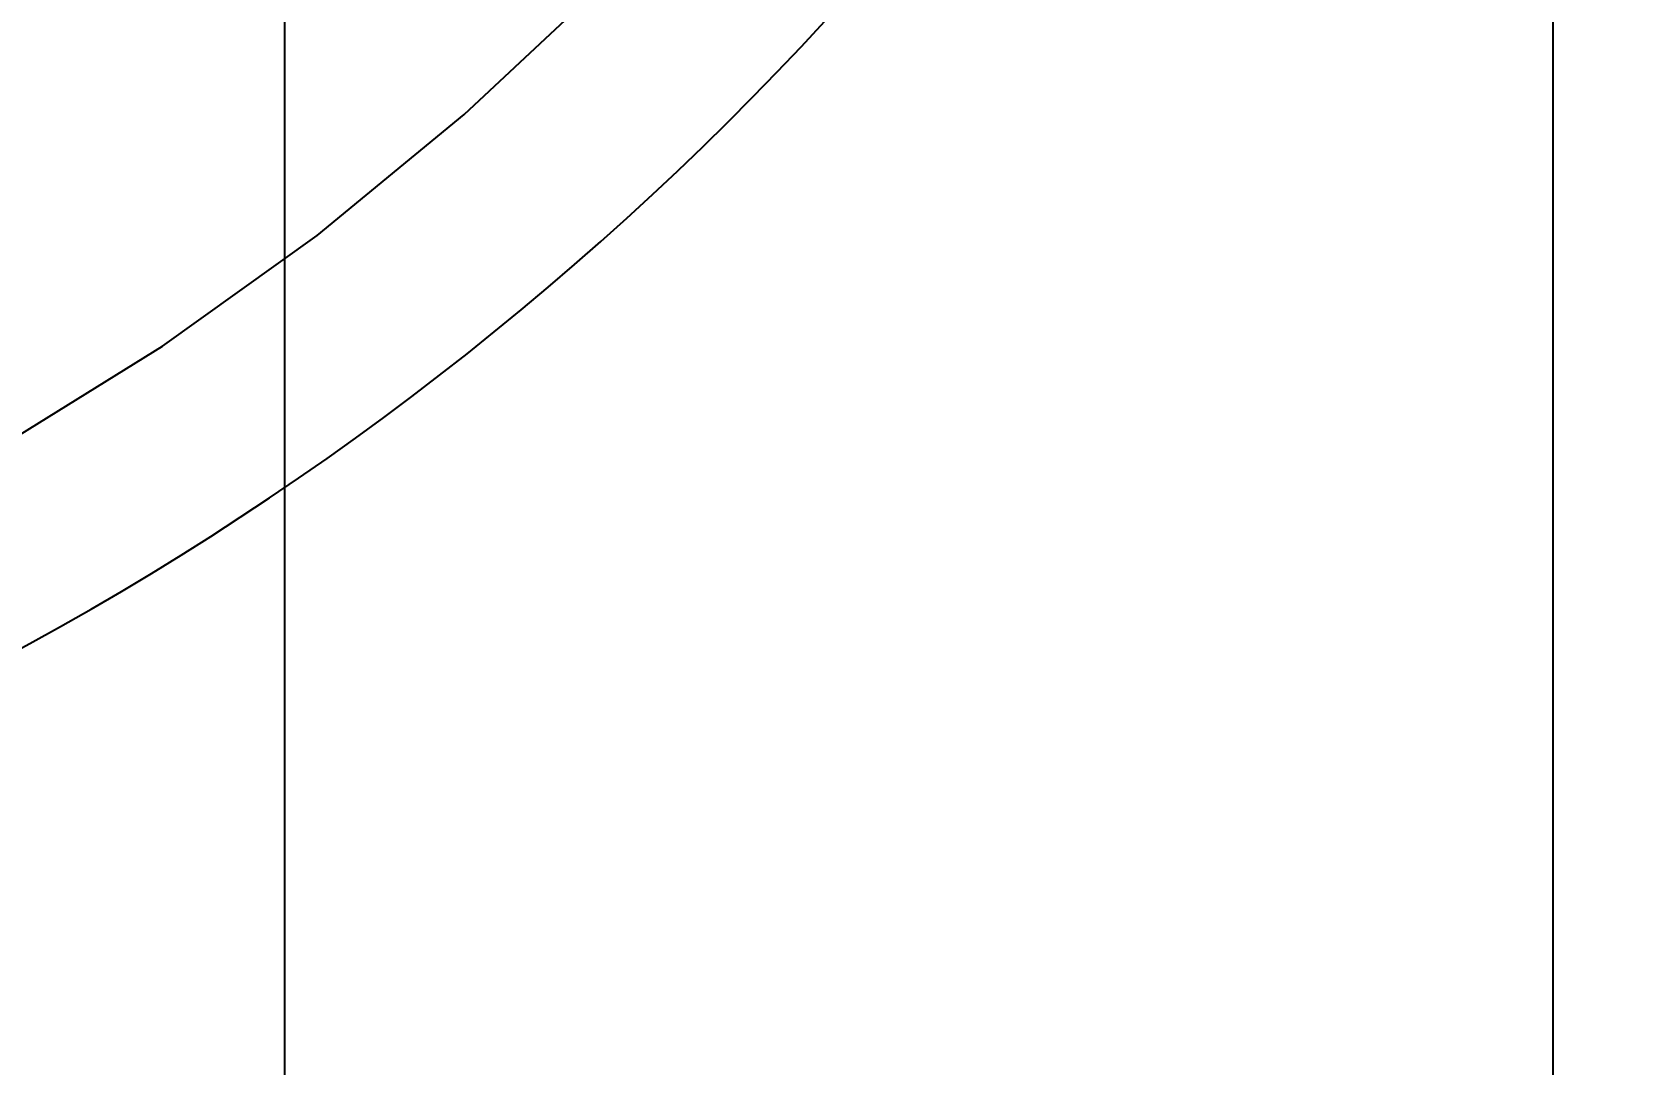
# Model space of a CAD drawing. Header units: millimetres. Extents: x -49 to 153, y -182 to -55.
# Drawn here: x 134.76 to 147.49, y -151.4 to -143.22 of the extents above; entities that cross this region are included whole.
import ezdxf

# ---------------------------------------------------------------- set-up
doc = ezdxf.new("R2010")
doc.units = ezdxf.units.MM
doc.header["$LTSCALE"] = 1.21
doc.header["$MEASUREMENT"] = 0
doc.header["$PDMODE"] = 3
doc.header["$PDSIZE"] = 0.3125
doc.layers.get('0').update_dxf_attribs({"linetype": 'CONTINUOUS'})
doc.layers.get('DEFPOINTS').update_dxf_attribs({"linetype": 'CONTINUOUS'})
doc.layers.add('Dim', color=3, linetype='CONTINUOUS', lineweight=25)
doc.styles.get("Standard").update_dxf_attribs({"font": 'txt', "width": 0.8})
doc.dimstyles.get("Standard").update_dxf_attribs({"dimtxt": 0.15625, "dimasz": 0.1875, "dimexe": 0.125, "dimexo": 0.0625, "dimgap": 0.09, "dimtad": 0, "dimtih": 1, "dimtoh": 1, "dimzin": 4, "dimdsep": 46, "dimtxsty": 'Standard', "dimblk": '_FILLED', "dimblk1": '_FILLED', "dimblk2": '_FILLED', "dimcen": 0.09, "dimazin": 1, "dimtp": 0.01, "dimtm": 0.01, "dimtfac": 1, "dimtofl": 0, "dimtmove": 0, "dimatfit": 3, "dimldrblk": '_FILLED', "dimfxl": 1, "dimtolj": 1, "dimtzin": 4, "dimarcsym": 0})

# ---------------------------------------------------------------- blocks, each defined once
blk = doc.blocks.new('_FILLED')
at = {"color": 0, "linetype": 'ByBlock'}
blk.add_solid([(0, 0), (-1, 0.1667), (-1, -0.1667)], dxfattribs=at)
blk = doc.blocks.new('*D74')
at = {"layer": 'DEFPOINTS', "color": 0}
for p in [(136.76, -141.274), (123.008, -153.44), (123.008, -161.376)]:
    blk.add_point(p, dxfattribs=at)
at = {"layer": 'Dim', "color": 0, "lineweight": -2}
for p, q in [((136.76, -141.337), (136.76, -161.501)), ((123.008, -153.503), (123.008, -161.501)), ((124.508, -161.376), (127.594, -161.376)), ((135.26, -161.376), (132.174, -161.376))]:
    blk.add_line(p, q, dxfattribs=at)
at = {"layer": 'Dim', "color": 0, "lineweight": -2, "xscale": 1.5, "yscale": 1.5, "zscale": 1.5, "rotation": 180}
blk.add_blockref('_FILLED', (123.008, -161.376), dxfattribs=at)
at = {"layer": 'Dim', "color": 0, "lineweight": -2, "xscale": 1.5, "yscale": 1.5, "zscale": 1.5}
blk.add_blockref('_FILLED', (136.76, -161.376), dxfattribs=at)
at = {"layer": 'Dim', "color": 0, "insert": (129.884, -161.376), "char_height": 1.5, "attachment_point": 5, "line_spacing_factor": 1.5}
blk.add_mtext('\\A1;13.75', dxfattribs=at)
blk = doc.blocks.new('*D78')
at = {"layer": 'DEFPOINTS', "color": 0}
for p in [(146.8, -131.067), (123.008, -153.378), (123.008, -165.007)]:
    blk.add_point(p, dxfattribs=at)
at = {"layer": 'Dim', "color": 0, "lineweight": -2}
for p, q in [((146.8, -131.13), (146.8, -165.132)), ((123.008, -153.44), (123.008, -165.132)), ((124.508, -165.007), (133.014, -165.007)), ((145.3, -165.007), (136.794, -165.007))]:
    blk.add_line(p, q, dxfattribs=at)
at = {"layer": 'Dim', "color": 0, "lineweight": -2, "xscale": 1.5, "yscale": 1.5, "zscale": 1.5, "rotation": 180}
blk.add_blockref('_FILLED', (123.008, -165.007), dxfattribs=at)
at = {"layer": 'Dim', "color": 0, "lineweight": -2, "xscale": 1.5, "yscale": 1.5, "zscale": 1.5}
blk.add_blockref('_FILLED', (146.8, -165.007), dxfattribs=at)
at = {"layer": 'Dim', "color": 0, "insert": (134.904, -165.007), "char_height": 1.5, "attachment_point": 5, "line_spacing_factor": 1.5}
blk.add_mtext('\\A1;23.8', dxfattribs=at)

msp = doc.modelspace()

# ---------------------------------------------------------------- linework, layer by layer
at = {"color": 7, "linetype": 'Continuous'}
for p, q in [((138.181, -143.874), (139.28, -142.845)), ((137.017, -144.83), (138.181, -143.874)), ((135.793, -145.707), (137.017, -144.83)), ((134.514, -146.502), (135.793, -145.707))]:
    msp.add_line(p, q, dxfattribs=at)
msp.add_arc((123.008, -126.574), 24.48, 100.9793, 79.0159, dxfattribs=at)

# ---------------------------------------------------------------- dimensions: what is measured, and where the dimension line sits
at = {"layer": 'Dim'}
for base, p1, p2, override, picture, middle in [((123.008, -165.007), (146.8, -131.067), (123.008, -153.378), {"dimtxt": 1.5, "dimasz": 1.5, "dimtih": 0, "dimtoh": 0, "dimdec": 1, "dimzin": 0, "dimcen": 0.198, "dimadec": 0, "dimazin": 0, "dimtp": 0, "dimtm": 0, "dimtdec": 4, "dimtzin": 0, "dimarcsym": 1}, '*D78', (134.904, -165.007)), ((123.008, -161.376), (136.76, -141.274), (123.008, -153.44), {"dimtxt": 1.5, "dimasz": 1.5, "dimtih": 0, "dimtoh": 0, "dimzin": 0, "dimcen": 0.198, "dimadec": 0, "dimazin": 0, "dimtp": 0, "dimtm": 0, "dimtdec": 4, "dimtzin": 0, "dimarcsym": 1}, '*D74', (129.884, -161.376))]:
    dim = msp.add_linear_dim(base=base, p1=p1, p2=p2, dimstyle='Standard', override=override, dxfattribs=at)
    dim.commit()
    dim.dimension.update_dxf_attribs({"geometry": picture, "text_midpoint": middle})

doc.saveas('drawing.dxf')
